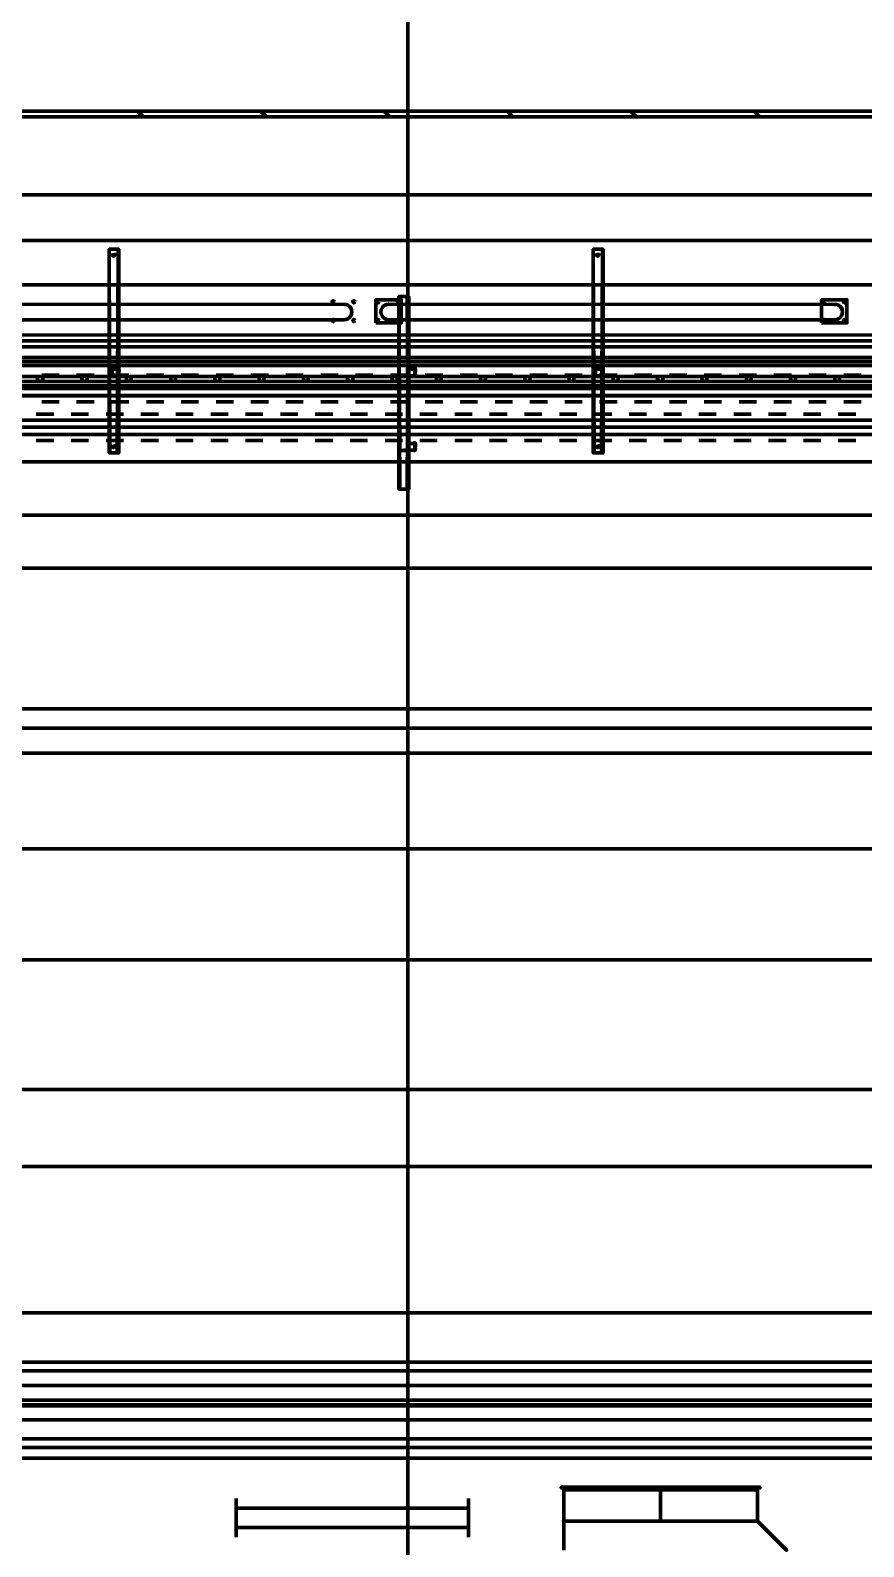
# Model space of a CAD drawing. Extents: x 0 to 1153, y 0 to 816.
# Drawn here: x 143 to 170.8, y 529.1 to 579.7 of the extents above; entities that cross this region are included whole.
import ezdxf

# ---------------------------------------------------------------- set-up
doc = ezdxf.new("R2010")
doc.units = 0
doc.header["$MEASUREMENT"] = 0
for name, color, linetype in [('Arch', 7, 'Continuous'), ('EQUIPMENTS', 7, 'Continuous'), ('Hatch', 7, 'Continuous'), ('HVAC', 7, 'Continuous'), ('PIPE', 7, 'Continuous')]:
    doc.layers.add(name, color=color, linetype=linetype)

msp = doc.modelspace()

# ---------------------------------------------------------------- linework, layer by layer
at = {"layer": 'Arch', "color": 11, "linetype": 'Continuous', "lineweight": 211}
for p, q in [((155.575, 361.77), (155.575, 717.391)), ((146.738, 576.781), (146.547, 576.972)), ((150.855, 576.781), (150.664, 576.972)), ((154.972, 576.781), (154.781, 576.972)), ((159.089, 576.781), (158.888, 576.972)), ((163.206, 576.781), (163.004, 576.972)), ((167.323, 576.781), (167.121, 576.972)), ((917.988, 574.178), (110.871, 574.178)), ((917.988, 533.76), (110.871, 533.76))]:
    msp.add_line(p, q, dxfattribs=at)
for points in [[(113.961, 576.972), (487.701, 576.972), (487.701, 638.81), (487.892, 638.81), (683.154, 638.81), (683.154, 638.609), (683.154, 383.254), (870.49, 383.254), (870.49, 383.053), (683.154, 383.053), (682.964, 383.064), (487.892, 383.064), (487.701, 383.064), (487.701, 454.3), (113.961, 454.3)], [(113.961, 576.781), (487.701, 576.781), (487.701, 454.501), (113.961, 454.501)], [(113.961, 572.654), (192.119, 572.654), (113.961, 572.654)]]:
    msp.add_lwpolyline(points, dxfattribs=at)
for points in [[(193.601, 571.172), (113.961, 571.172), (193.601, 571.172), (193.601, 572.654)], [(154.506, 569.902), (154.506, 570.675), (155.353, 570.675), (155.353, 569.902)], [(169.386, 569.902), (169.386, 570.675), (170.233, 570.675), (170.233, 569.902)]]:
    msp.add_lwpolyline(points, close=True, dxfattribs=at)
for points in [[(153.666, 570.135, 0.273704), (153.666, 570.399, 0.273732), (153.448, 570.516), (134.972, 570.526, 0.273718), (134.741, 570.399, 0.273704), (134.741, 570.135, 0.273635), (134.98, 570.008), (153.434, 570.008, 0.273649)], [(170.048, 570.135, 0.273528), (170.049, 570.399, 0.273699), (169.831, 570.516), (154.943, 570.526, 0.273709), (154.712, 570.399, 0.273646), (154.712, 570.135, 0.273626), (154.94, 570.008), (169.817, 570.008, 0.273617)]]:
    msp.add_lwpolyline(points, format="xyb", close=True, dxfattribs=at)
for centre, radius in [((153.083, 570.606), 0.037), ((153.771, 570.606), 0.037), ((154.575, 570.606), 0.037), ((155.263, 570.606), 0.037), ((169.466, 570.606), 0.037), ((170.154, 570.606), 0.037), ((153.083, 569.981), 0.037), ((153.771, 569.981), 0.0371), ((154.575, 569.981), 0.0371), ((155.263, 569.981), 0.0371), ((169.466, 569.981), 0.0371), ((170.154, 569.981), 0.037)]:
    msp.add_circle(centre, radius, dxfattribs=at)
at = {"layer": 'EQUIPMENTS', "color": 251, "linetype": 'Continuous', "lineweight": 211}
for p, q in [((645.329, 557.022), (113.961, 557.022)), ((645.329, 556.376), (113.961, 556.376)), ((523.261, 548.64), (113.961, 548.64)), ((172.032, 541.74), (113.961, 541.74))]:
    msp.add_line(p, q, dxfattribs=at)
for points in [[(250.899, 555.54), (172.032, 555.54), (113.961, 555.54)], [(502.539, 552.344), (487.5, 552.344), (113.961, 552.344)], [(502.539, 544.311), (487.5, 544.311), (113.961, 544.311)], [(113.961, 533.94), (486.188, 533.94), (486.505, 531.357), (645.329, 531.357)], [(113.961, 533.294), (486.188, 533.294), (486.505, 530.712), (645.329, 530.712)]]:
    msp.add_lwpolyline(points, dxfattribs=at)
at = {"layer": 'Hatch', "color": 5, "linetype": 'Continuous', "lineweight": 211}
for p, q in [((477.414, 567.796), (113.961, 567.796)), ((149.839, 529.368), (149.839, 530.659)), ((157.596, 529.368), (157.596, 530.659)), ((149.839, 530.341), (157.596, 530.341)), ((149.839, 529.696), (157.596, 529.696))]:
    msp.add_line(p, q, dxfattribs=at)
at = {"layer": 'Hatch', "color": 3, "linetype": 'Continuous', "lineweight": 211}
for points in [[(145.87, 565.563), (145.605, 565.563), (145.923, 565.563), (145.605, 565.563), (145.87, 565.563), (145.902, 572.357), (145.923, 565.563), (145.923, 572.357), (145.605, 572.357), (145.605, 565.563), (145.605, 572.357), (145.627, 565.563)], [(145.87, 572.357), (145.605, 572.357), (145.87, 572.357), (145.923, 572.357), (145.627, 572.357)], [(145.711, 572.172), (145.804, 572.187), (145.711, 572.172), (145.755, 572.125), (145.804, 572.187), (145.711, 572.172), (145.804, 572.187), (145.804, 572.187)], [(162.041, 565.563), (161.766, 565.563), (162.094, 565.563), (161.766, 565.563), (162.041, 565.563), (162.073, 572.357), (162.094, 565.563), (162.094, 572.357), (161.766, 572.357), (161.766, 565.563), (161.766, 572.357), (161.798, 565.563)], [(162.041, 572.357), (161.766, 572.357), (162.041, 572.357), (162.094, 572.357), (161.798, 572.357)], [(161.872, 572.172), (161.962, 572.194), (161.872, 572.172), (161.916, 572.125), (161.962, 572.194), (161.872, 572.172), (161.962, 572.194), (161.962, 572.194)], [(155.554, 564.356), (155.279, 564.356), (155.607, 564.356), (155.279, 564.356), (155.554, 564.356), (155.586, 570.78), (155.607, 564.356), (155.607, 570.78), (155.607, 565.637), (155.31, 565.637), (155.279, 570.78), (155.279, 565.637), (155.279, 570.78), (155.279, 564.356), (155.279, 570.78), (155.31, 564.356)], [(145.711, 565.78), (145.804, 565.795), (145.711, 565.78), (145.755, 565.732), (145.804, 565.795), (145.711, 565.78), (145.804, 565.795), (145.804, 565.795)], [(155.31, 565.637), (155.565, 565.665), (155.31, 565.637), (155.565, 565.665), (155.565, 565.665)], [(161.872, 565.78), (161.962, 565.802), (161.872, 565.78), (161.916, 565.732), (161.962, 565.802), (161.872, 565.78), (161.962, 565.802), (161.962, 565.802)]]:
    msp.add_lwpolyline(points, dxfattribs=at)
for points in [[(155.554, 570.78), (155.31, 570.78), (155.607, 570.78), (155.279, 570.78), (155.586, 570.78), (155.31, 570.78), (155.554, 570.78), (155.607, 570.78), (155.279, 570.78), (155.586, 570.78), (155.586, 565.637)], [(145.897, 568.367), (145.912, 568.356), (145.912, 568.353), (145.897, 568.388), (145.918, 568.381), (145.932, 568.36), (145.933, 568.354), (145.897, 568.367), (145.906, 568.364), (145.912, 568.356), (145.912, 568.353), (145.897, 568.388), (145.918, 568.381), (145.932, 568.36), (145.933, 568.354), (145.69, 568.346), (145.711, 568.134), (145.912, 568.145), (145.934, 568.346), (145.902, 568.113), (145.669, 568.145), (145.711, 568.378), (145.912, 568.346), (145.902, 568.134), (145.69, 568.145), (145.711, 568.357), (145.902, 568.378), (145.669, 568.346), (145.711, 568.113), (145.934, 568.145)], [(145.69, 568.351), (145.702, 568.367), (145.705, 568.367), (145.669, 568.351), (145.676, 568.373), (145.697, 568.387), (145.703, 568.388), (145.69, 568.351), (145.693, 568.361), (145.702, 568.367), (145.705, 568.367), (145.669, 568.351), (145.676, 568.373), (145.706, 568.388)], [(155.586, 568.351), (155.598, 568.367), (155.6, 568.367), (155.564, 568.351), (155.572, 568.373), (155.593, 568.387), (155.598, 568.388), (155.586, 568.351), (155.589, 568.361), (155.598, 568.367), (155.6, 568.367), (155.564, 568.351), (155.572, 568.373), (155.601, 568.388)], [(155.792, 568.367), (155.807, 568.356), (155.808, 568.353), (155.792, 568.388), (155.814, 568.381), (155.827, 568.363), (155.829, 568.354), (155.792, 568.367), (155.801, 568.364), (155.807, 568.356), (155.808, 568.353), (155.792, 568.388), (155.814, 568.381), (155.827, 568.363), (155.829, 568.354), (155.596, 568.346), (155.607, 568.134), (155.818, 568.145), (155.829, 568.346), (155.797, 568.113), (155.575, 568.145), (155.607, 568.378), (155.818, 568.346), (155.797, 568.134), (155.596, 568.145), (155.607, 568.357), (155.797, 568.378), (155.575, 568.346), (155.607, 568.113), (155.829, 568.145)], [(161.83, 568.351), (161.842, 568.367), (161.844, 568.367), (161.809, 568.351), (161.816, 568.373), (161.837, 568.387), (161.843, 568.388), (161.83, 568.351), (161.833, 568.361), (161.842, 568.367), (161.844, 568.367), (161.809, 568.351), (161.816, 568.373), (161.846, 568.388)], [(162.036, 568.367), (162.051, 568.356), (162.052, 568.353), (162.036, 568.388), (162.058, 568.381), (162.072, 568.36), (162.073, 568.354), (162.036, 568.367), (162.045, 568.364), (162.051, 568.356), (162.052, 568.353), (162.036, 568.388), (162.058, 568.381), (162.072, 568.36), (162.073, 568.354), (161.83, 568.346), (161.851, 568.134), (162.063, 568.145), (162.073, 568.346), (162.041, 568.113), (161.819, 568.145), (161.851, 568.378), (162.063, 568.346), (162.041, 568.134), (161.83, 568.145), (161.851, 568.357), (162.041, 568.378), (161.819, 568.346), (161.851, 568.113), (162.073, 568.145)], [(145.706, 568.134), (145.691, 568.147), (145.69, 568.149), (145.706, 568.113), (145.684, 568.12), (145.671, 568.139), (145.669, 568.147), (145.706, 568.134), (145.697, 568.138), (145.691, 568.147), (145.69, 568.149), (145.706, 568.113), (145.684, 568.12), (145.669, 568.15)], [(145.912, 568.15), (145.902, 568.135), (145.898, 568.135), (145.934, 568.15), (145.926, 568.129), (145.905, 568.114), (145.9, 568.113), (145.912, 568.15), (145.909, 568.141), (145.902, 568.135), (145.898, 568.135), (145.934, 568.15), (145.926, 568.129), (145.897, 568.113)], [(155.601, 568.134), (155.586, 568.147), (155.586, 568.149), (155.601, 568.113), (155.58, 568.12), (155.566, 568.139), (155.565, 568.147), (155.601, 568.134), (155.592, 568.138), (155.586, 568.147), (155.586, 568.149), (155.601, 568.113), (155.58, 568.12), (155.564, 568.15)], [(155.808, 568.15), (155.796, 568.135), (155.793, 568.135), (155.829, 568.15), (155.822, 568.129), (155.801, 568.114), (155.795, 568.113), (155.808, 568.15), (155.805, 568.141), (155.796, 568.135), (155.793, 568.135), (155.829, 568.15), (155.822, 568.129), (155.792, 568.113)], [(161.846, 568.134), (161.83, 568.147), (161.83, 568.149), (161.846, 568.113), (161.824, 568.12), (161.81, 568.139), (161.809, 568.147), (161.846, 568.134), (161.836, 568.138), (161.83, 568.147), (161.83, 568.149), (161.846, 568.113), (161.824, 568.12), (161.809, 568.15)], [(162.052, 568.15), (162.04, 568.135), (162.037, 568.135), (162.073, 568.15), (162.066, 568.129), (162.045, 568.114), (162.039, 568.113), (162.052, 568.15), (162.049, 568.141), (162.04, 568.135), (162.037, 568.135), (162.073, 568.15), (162.066, 568.129), (162.036, 568.113)], [(155.586, 565.864), (155.598, 565.88), (155.6, 565.88), (155.564, 565.864), (155.572, 565.886), (155.593, 565.9), (155.598, 565.901), (155.586, 565.864), (155.589, 565.874), (155.598, 565.88), (155.6, 565.88), (155.564, 565.864), (155.572, 565.886), (155.601, 565.901)], [(155.792, 565.88), (155.807, 565.869), (155.808, 565.866), (155.792, 565.901), (155.814, 565.894), (155.827, 565.876), (155.829, 565.867), (155.792, 565.88), (155.801, 565.877), (155.807, 565.869), (155.808, 565.866), (155.792, 565.901), (155.814, 565.894), (155.827, 565.876), (155.829, 565.867), (155.797, 565.88), (155.596, 565.859), (155.607, 565.647), (155.818, 565.669), (155.829, 565.859), (155.797, 565.637), (155.575, 565.669), (155.607, 565.891), (155.818, 565.859), (155.797, 565.647), (155.596, 565.669), (155.607, 565.88), (155.797, 565.891), (155.575, 565.859), (155.607, 565.637), (155.829, 565.669)], [(155.808, 565.674), (155.796, 565.658), (155.793, 565.658), (155.829, 565.674), (155.822, 565.652), (155.801, 565.638), (155.795, 565.637), (155.808, 565.674), (155.805, 565.664), (155.796, 565.658), (155.793, 565.658), (155.829, 565.674), (155.822, 565.652), (155.792, 565.637)]]:
    msp.add_lwpolyline(points, close=True, dxfattribs=at)
at = {"layer": 'Hatch', "color": 5, "linetype": 'Continuous', "lineweight": 211}
for points in [[(113.961, 568.113), (477.414, 568.113), (477.414, 567.468), (477.414, 568.113), (477.414, 567.468), (113.961, 567.468), (477.414, 567.468), (477.414, 568.113), (113.961, 568.113), (477.414, 568.113)], [(143.214, 567.955), (143.383, 567.955), (143.383, 568.113), (143.214, 568.113), (143.214, 567.955), (143.383, 567.955), (143.383, 568.113), (143.214, 568.113)], [(144.695, 567.955), (144.865, 567.955), (144.865, 568.113), (144.695, 568.113), (144.695, 567.955), (144.865, 567.955), (144.865, 568.113), (144.695, 568.113)], [(146.177, 567.955), (146.336, 567.955), (146.336, 568.113), (146.177, 568.113), (146.177, 567.955), (146.336, 567.955), (146.336, 568.113), (146.177, 568.113)], [(147.659, 567.955), (147.817, 567.955), (147.817, 568.113), (147.659, 568.113), (147.659, 567.955), (147.817, 567.955), (147.817, 568.113), (147.659, 568.113)], [(149.13, 567.955), (149.299, 567.955), (149.299, 568.113), (149.13, 568.113), (149.13, 567.955), (149.299, 567.955), (149.299, 568.113), (149.13, 568.113)], [(150.611, 567.955), (150.77, 567.955), (150.77, 568.113), (150.611, 568.113), (150.611, 567.955), (150.77, 567.955), (150.77, 568.113), (150.611, 568.113)], [(152.093, 567.955), (152.252, 567.955), (152.252, 568.113), (152.093, 568.113), (152.093, 567.955), (152.252, 567.955), (152.252, 568.113), (152.093, 568.113)], [(153.564, 567.955), (153.733, 567.955), (153.733, 568.113), (153.564, 568.113), (153.564, 567.955), (153.733, 567.955), (153.733, 568.113), (153.564, 568.113)], [(155.046, 567.955), (155.215, 567.955), (155.215, 568.113), (155.046, 568.113), (155.046, 567.955), (155.215, 567.955), (155.215, 568.113), (155.046, 568.113)], [(156.527, 567.955), (156.686, 567.955), (156.686, 568.113), (156.527, 568.113), (156.527, 567.955), (156.686, 567.955), (156.686, 568.113), (156.527, 568.113)], [(157.999, 567.955), (158.168, 567.955), (158.168, 568.113), (157.999, 568.113), (157.999, 567.955), (158.168, 567.955), (158.168, 568.113), (157.999, 568.113)], [(159.48, 567.955), (159.65, 567.955), (159.65, 568.113), (159.48, 568.113), (159.48, 567.955), (159.65, 567.955), (159.65, 568.113), (159.48, 568.113)], [(160.962, 567.955), (161.121, 567.955), (161.121, 568.113), (160.962, 568.113), (160.962, 567.955), (161.121, 567.955), (161.121, 568.113), (160.962, 568.113)], [(162.433, 567.955), (162.602, 567.955), (162.602, 568.113), (162.433, 568.113), (162.433, 567.955), (162.602, 567.955), (162.602, 568.113), (162.433, 568.113)], [(163.915, 567.955), (164.084, 567.955), (164.084, 568.113), (163.915, 568.113), (163.915, 567.955), (164.084, 567.955), (164.084, 568.113), (163.915, 568.113)], [(165.396, 567.955), (165.555, 567.955), (165.555, 568.113), (165.396, 568.113), (165.396, 567.955), (165.555, 567.955), (165.555, 568.113), (165.396, 568.113)], [(166.878, 567.955), (167.037, 567.955), (167.037, 568.113), (166.878, 568.113), (166.878, 567.955), (167.037, 567.955), (167.037, 568.113), (166.878, 568.113)], [(168.349, 567.955), (168.518, 567.955), (168.518, 568.113), (168.349, 568.113), (168.349, 567.955), (168.518, 567.955), (168.518, 568.113), (168.349, 568.113)], [(169.831, 567.955), (169.99, 567.955), (169.99, 568.113), (169.831, 568.113), (169.831, 567.955), (169.99, 567.955), (169.99, 568.113), (169.831, 568.113)], [(477.414, 567.468), (478.388, 567.468), (477.414, 567.468), (477.414, 567.637), (477.414, 567.468), (113.961, 567.468)]]:
    msp.add_lwpolyline(points, close=True, dxfattribs=at)
at = {"layer": 'HVAC', "color": 6, "linetype": 'Continuous', "lineweight": 211}
msp.add_line((164.01, 529.907), (164.01, 530.955), dxfattribs=at)
for points in [[(234.548, 565.425), (230.23, 565.425), (228.293, 565.595), (190.024, 565.595), (186.14, 565.266), (122.841, 565.266), (118.967, 564.949), (113.961, 564.949)], [(234.548, 561.552), (230.23, 561.552), (230.23, 565.425), (230.23, 561.552), (230.23, 565.425), (230.23, 561.552), (228.293, 561.382), (228.293, 565.595), (228.293, 561.382), (228.293, 563.488), (228.293, 565.595), (228.293, 563.488), (190.024, 563.488), (228.293, 563.488), (228.293, 561.382), (190.024, 561.382), (186.14, 561.71), (122.841, 561.71), (118.967, 562.038), (113.961, 562.038)], [(118.967, 563.488), (118.967, 564.949), (118.967, 563.488), (118.967, 562.038), (118.967, 563.488), (122.841, 563.488), (122.841, 561.71), (122.841, 565.266), (122.841, 563.488), (122.841, 565.266), (122.841, 561.71), (122.841, 563.488), (186.14, 563.488), (122.841, 563.488)], [(113.961, 532.014), (244.856, 532.014), (244.856, 536.861), (113.961, 536.861)], [(113.961, 532.363), (315.436, 532.363), (315.436, 535.21), (113.961, 535.21)], [(315.436, 534.924), (113.961, 534.924)], [(113.961, 534.437), (244.856, 534.437), (113.961, 534.437)], [(113.961, 533.792), (315.436, 533.792), (113.961, 533.792)], [(113.961, 532.659), (315.436, 532.659)], [(167.248, 530.955), (167.248, 529.907), (167.248, 530.955)], [(160.782, 528.934), (160.782, 529.907), (167.248, 529.907), (168.222, 528.934), (167.248, 529.907), (160.782, 529.907), (160.782, 529.907), (160.782, 528.934)], [(160.782, 528.934), (160.782, 529.907), (167.248, 529.907), (168.222, 528.934), (167.248, 529.907), (160.782, 529.907), (160.782, 529.907), (160.782, 528.934)], [(160.782, 528.934), (160.782, 529.907), (167.248, 529.907), (168.222, 528.934), (167.248, 529.907), (160.782, 529.907), (160.782, 528.934)], [(160.782, 529.907), (160.782, 529.907), (160.782, 529.907)]]:
    msp.add_lwpolyline(points, dxfattribs=at)
for points in [[(160.697, 531.019), (160.782, 531.019), (160.697, 531.04), (160.697, 531.019), (160.697, 531.04), (160.782, 531.04), (160.782, 530.955), (160.782, 531.019), (160.782, 530.955), (167.248, 530.955), (160.782, 530.955), (167.248, 530.955), (160.782, 530.955), (160.782, 529.907), (167.248, 529.907), (160.782, 529.907), (160.782, 530.955), (160.782, 531.019), (167.248, 531.019), (160.782, 531.019), (167.248, 531.019), (160.782, 531.04), (167.248, 531.04), (160.782, 531.04)], [(167.248, 531.019), (160.782, 531.019), (167.248, 531.019), (160.782, 531.019), (167.248, 531.04), (160.782, 531.04), (160.782, 530.955), (160.782, 531.04), (160.782, 530.955), (160.782, 531.04), (167.248, 531.04), (167.248, 530.955), (167.248, 531.04), (167.248, 530.955), (167.248, 531.019), (167.333, 531.019), (167.248, 531.04), (167.248, 531.019), (167.248, 531.04), (167.333, 531.04), (167.333, 531.019), (167.333, 531.04), (167.248, 531.019), (167.248, 530.955), (167.248, 531.019), (167.248, 530.955)], [(160.782, 530.955), (167.248, 530.955), (160.782, 530.955), (167.248, 530.955), (160.782, 530.955), (167.248, 530.955)]]:
    msp.add_lwpolyline(points, close=True, dxfattribs=at)
msp.add_point((160.782, 529.907), dxfattribs=at)
msp.add_point((160.782, 529.907), dxfattribs=at)
msp.add_point((160.782, 529.907), dxfattribs=at)
at = {"layer": 'PIPE', "color": 152, "linetype": 'Continuous', "lineweight": 211}
for p, q in [((143.933, 568.156), (143.351, 568.156)), ((145.097, 568.156), (144.515, 568.156)), ((146.262, 568.156), (145.68, 568.156)), ((147.426, 568.156), (146.844, 568.156)), ((148.59, 568.156), (148.008, 568.156)), ((149.754, 568.156), (149.172, 568.156)), ((150.918, 568.156), (150.336, 568.156)), ((152.082, 568.156), (151.5, 568.156)), ((153.247, 568.156), (152.665, 568.156)), ((154.411, 568.156), (153.829, 568.156)), ((155.575, 568.156), (154.993, 568.156)), ((156.739, 568.156), (156.157, 568.156)), ((157.903, 568.156), (157.321, 568.156)), ((159.067, 568.156), (158.485, 568.156)), ((160.232, 568.156), (159.65, 568.156)), ((161.396, 568.156), (160.814, 568.156)), ((162.56, 568.156), (161.978, 568.156)), ((163.724, 568.156), (163.142, 568.156)), ((164.888, 568.156), (164.306, 568.156)), ((166.052, 568.156), (165.47, 568.156)), ((167.217, 568.156), (166.635, 568.156)), ((168.381, 568.156), (167.799, 568.156)), ((169.545, 568.156), (168.963, 568.156)), ((170.709, 568.156), (170.127, 568.156)), ((143.351, 567.267), (143.933, 567.267)), ((144.515, 567.267), (145.097, 567.267)), ((145.68, 567.267), (146.262, 567.267)), ((146.844, 567.267), (147.426, 567.267)), ((148.008, 567.267), (148.59, 567.267)), ((149.172, 567.267), (149.754, 567.267)), ((150.336, 567.267), (150.918, 567.267)), ((151.5, 567.267), (152.082, 567.267)), ((152.665, 567.267), (153.247, 567.267)), ((153.829, 567.267), (154.411, 567.267)), ((154.993, 567.267), (155.575, 567.267)), ((156.157, 567.267), (156.739, 567.267)), ((157.321, 567.267), (157.903, 567.267)), ((158.485, 567.267), (159.067, 567.267)), ((159.65, 567.267), (160.232, 567.267)), ((160.814, 567.267), (161.396, 567.267)), ((161.978, 567.267), (162.56, 567.267)), ((163.142, 567.267), (163.724, 567.267)), ((164.306, 567.267), (164.888, 567.267)), ((165.47, 567.267), (166.052, 567.267)), ((166.635, 567.267), (167.217, 567.267)), ((167.799, 567.267), (168.381, 567.267)), ((168.963, 567.267), (169.545, 567.267)), ((170.127, 567.267), (170.709, 567.267))]:
    msp.add_line(p, q, dxfattribs=at)
at = {"layer": 'PIPE', "color": 171, "linetype": 'Continuous', "lineweight": 211}
for p, q in [((143.753, 566.854), (143.171, 566.854)), ((144.918, 566.854), (144.335, 566.854)), ((146.082, 566.854), (145.5, 566.854)), ((147.246, 566.854), (146.664, 566.854)), ((148.41, 566.854), (147.828, 566.854)), ((149.574, 566.854), (148.992, 566.854)), ((150.738, 566.854), (150.156, 566.854)), ((151.903, 566.854), (151.32, 566.854)), ((153.067, 566.854), (152.485, 566.854)), ((154.231, 566.854), (153.649, 566.854)), ((155.395, 566.854), (154.813, 566.854)), ((156.559, 566.854), (155.977, 566.854)), ((157.723, 566.854), (157.141, 566.854)), ((158.888, 566.854), (158.305, 566.854)), ((160.052, 566.854), (159.47, 566.854)), ((161.216, 566.854), (160.634, 566.854)), ((162.38, 566.854), (161.798, 566.854)), ((163.544, 566.854), (162.962, 566.854)), ((164.708, 566.854), (164.126, 566.854)), ((165.873, 566.854), (165.291, 566.854)), ((167.037, 566.854), (166.455, 566.854)), ((168.201, 566.854), (167.619, 566.854)), ((169.365, 566.854), (168.783, 566.854)), ((170.529, 566.854), (169.947, 566.854)), ((143.171, 565.975), (143.753, 565.975)), ((144.335, 565.975), (144.918, 565.975)), ((145.5, 565.975), (146.082, 565.975)), ((146.664, 565.975), (147.246, 565.975)), ((147.828, 565.975), (148.41, 565.975)), ((148.992, 565.975), (149.574, 565.975)), ((150.156, 565.975), (150.738, 565.975)), ((151.32, 565.975), (151.903, 565.975)), ((152.485, 565.975), (153.067, 565.975)), ((153.649, 565.975), (154.231, 565.975)), ((154.813, 565.975), (155.395, 565.975)), ((155.977, 565.975), (156.559, 565.975)), ((157.141, 565.975), (157.723, 565.975)), ((158.305, 565.975), (158.888, 565.975)), ((159.47, 565.975), (160.052, 565.975)), ((160.634, 565.975), (161.216, 565.975)), ((161.798, 565.975), (162.38, 565.975)), ((162.962, 565.975), (163.544, 565.975)), ((164.126, 565.975), (164.708, 565.975)), ((165.291, 565.975), (165.873, 565.975)), ((166.455, 565.975), (167.037, 565.975)), ((167.619, 565.975), (168.201, 565.975)), ((168.783, 565.975), (169.365, 565.975)), ((169.947, 565.975), (170.529, 565.975))]:
    msp.add_line(p, q, dxfattribs=at)
at = {"layer": 'PIPE', "color": 3, "linetype": 'Continuous', "lineweight": 211}
msp.add_lwpolyline([(113.961, 569.489), (480.96, 569.521), (481.076, 569.489), (481.452, 569.5, -0.414281), (481.648, 569.304, 0.414281), (481.405, 569.494), (481.349, 569.47), (481.294, 569.42), (481.266, 569.366), (481.256, 569.304, 0.414185), (481.457, 569.098), (481.076, 569.076), (480.96, 569.098), (113.961, 569.098)], format="xyb", dxfattribs=at)
for points in [[(481.457, 568.791), (481.457, 566.663), (481.457, 568.791), (481.457, 569.299), (480.96, 569.299), (113.961, 569.299), (480.96, 569.299)], [(113.961, 568.473), (480.504, 568.473), (480.504, 568.748), (480.61, 568.78), (480.504, 568.748), (113.961, 568.748)], [(113.961, 568.611), (480.504, 568.611), (113.961, 568.611)]]:
    msp.add_lwpolyline(points, dxfattribs=at)
at = {"layer": 'PIPE', "color": 142, "linetype": 'Continuous', "lineweight": 211}
msp.add_lwpolyline([(113.961, 567.478), (480.653, 567.478), (480.653, 567.944), (113.961, 567.944)], dxfattribs=at)
at = {"layer": 'PIPE', "color": 162, "linetype": 'Continuous', "lineweight": 211}
msp.add_lwpolyline([(113.961, 567.711), (480.653, 567.711), (113.961, 567.711)], dxfattribs=at)
at = {"layer": 'PIPE', "color": 161, "linetype": 'Continuous', "lineweight": 211}
msp.add_lwpolyline([(113.961, 566.177), (479.118, 566.177), (479.118, 566.653), (113.961, 566.653)], dxfattribs=at)
at = {"layer": 'PIPE', "color": 181, "linetype": 'Continuous', "lineweight": 211}
msp.add_lwpolyline([(113.961, 566.42), (479.118, 566.42), (113.961, 566.42)], dxfattribs=at)

doc.saveas('drawing.dxf')
